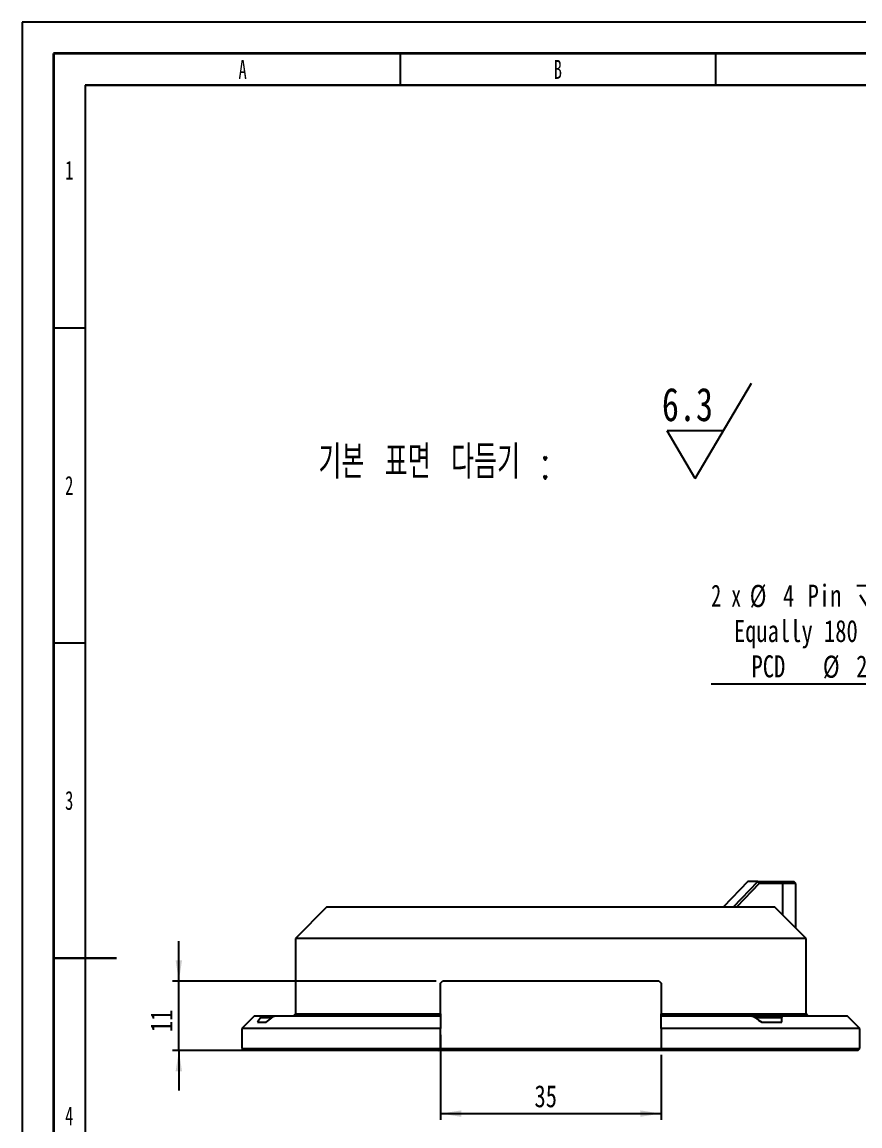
# Model space of a CAD drawing. Header units: millimetres. Extents: x 0 to 420, y 1 to 298.
# Drawn here: x 0 to 132.9, y 122.9 to 298 of the extents above; entities that cross this region are included whole.
import ezdxf

# ---------------------------------------------------------------- set-up
doc = ezdxf.new("R2010")
doc.units = ezdxf.units.MM
for name, color, linetype in [('SLD-0', 179, 'Continuous'), ('가는실선', 7, 'Continuous'), ('치수선', 104, 'Continuous')]:
    doc.layers.add(name, color=color, linetype=linetype)
doc.layers.add('도면층1', color=4, linetype='Continuous', lineweight=35)
doc.layers.add('도면층2', color=3, linetype='Continuous', lineweight=25)
doc.styles.add('SLDTEXTSTYLE0', font='TXT', dxfattribs={"width": 0.681818, "bigfont": 'bigfont'})
doc.styles.add('SLDTEXTSTYLE1', font='TXT', dxfattribs={"width": 0.75})
doc.styles.add('SLDTEXTSTYLE12', font='TXT', dxfattribs={"width": 0.666667})
doc.styles.add('SLDTEXTSTYLE8', font='TXT', dxfattribs={"width": 0.638186})
doc.dimstyles.new('SLDDIMSTYLE0', dxfattribs={"dimtxt": 3.5, "dimasz": 3.302, "dimexe": 0, "dimexo": 0.0625, "dimgap": 0.875, "dimtad": 1, "dimdec": 3, "dimrnd": 1e-09, "dimzin": 12, "dimdsep": 46, "dimtxsty": 'SLDTEXTSTYLE1', "dimsah": 1, "dimcen": 0.09, "dimadec": 0, "dimazin": 3, "dimtfac": 1, "dimtdec": 3, "dimtmove": 0, "dimatfit": 0, "dimfxl": 1, "dimfrac": 2, "dimtolj": 1, "dimtzin": 12, "dimarcsym": 0})
doc.dimstyles.new('SLDDIMSTYLE4', dxfattribs={"dimtxt": 3.5, "dimasz": 3.302, "dimexe": 0, "dimexo": 0.0625, "dimgap": 0.875, "dimtad": 0, "dimtih": 1, "dimtoh": 1, "dimdec": 3, "dimrnd": 1e-09, "dimzin": 12, "dimdsep": 46, "dimtxsty": 'SLDTEXTSTYLE1', "dimblk1": 'NONE', "dimsah": 1, "dimcen": 0, "dimadec": 0, "dimazin": 3, "dimtfac": 1, "dimtdec": 3, "dimtmove": 0, "dimatfit": 3, "dimldrblk": 'NONE', "dimfxl": 1, "dimfrac": 2, "dimtolj": 1, "dimtzin": 12, "dimarcsym": 0})
doc.dimstyles.new('SLDDIMSTYLE5', dxfattribs={"dimtxt": 3.5, "dimasz": 3.302, "dimexe": 0, "dimexo": 0.0625, "dimgap": 0.875, "dimtad": 1, "dimdec": 3, "dimrnd": 1e-09, "dimzin": 12, "dimdsep": 46, "dimtxsty": 'SLDTEXTSTYLE1', "dimsah": 1, "dimcen": 0.09, "dimadec": 0, "dimazin": 3, "dimtfac": 1, "dimtdec": 3, "dimtofl": 0, "dimtmove": 0, "dimatfit": 3, "dimfxl": 1, "dimfrac": 2, "dimtolj": 1, "dimtzin": 12, "dimarcsym": 0})

# ---------------------------------------------------------------- blocks, each defined once
blk = doc.blocks.new('SW_NOTE_0')
at = {"layer": '가는실선', "color": 0}
for p, q in [((59.78, 1.56), (68.7, 16.68)), ((59.78, 1.56), (55.32, 9.12)), ((64.24, 9.12), (55.32, 9.12))]:
    blk.add_line(p, q, dxfattribs=at)
at = {"layer": '가는실선', "color": 0, "attachment_point": 1}
for s, insert, char_height, style in [('6.3', (54.49, 15.94), 5.292, 'SLDTEXTSTYLE1'), ('기본 표면 다듬기 :', (0, 6.82), 5.2917, 'SLDTEXTSTYLE0')]:
    blk.add_mtext(s, dxfattribs=dict(at, insert=insert, char_height=char_height, style=style))
blk = doc.blocks.new('SW_SYMBOL_HOLE_DEPTH')
at = {"layer": '치수선', "color": 0}
for p, q in [((0, 875), (800, 875)), ((400, 875), (400, 75)), ((100, 555), (400, 75)), ((700, 555), (400, 75))]:
    blk.add_line(p, q, dxfattribs=at)
blk = doc.blocks.new('_D_9')
at = {"layer": '치수선', "transparency": 16777216}
for p, q in [((190.95, 211), (187.23, 209.52)), ((187.23, 209.52), (145.47, 192.98)), ((145.47, 192.98), (109.31, 192.98))]:
    blk.add_line(p, q, dxfattribs=at)
blk.add_solid([(187.23, 209.52), (183.98, 208.78), (184.35, 207.84)], dxfattribs=at)
at = {"layer": '치수선', "transparency": 16777216, "xscale": 0.004470703125, "yscale": 0.004470703125, "zscale": 0.004470703125}
blk.add_blockref('SW_SYMBOL_HOLE_DEPTH', (132.42, 204.68), dxfattribs=at)
at = {"layer": '치수선', "transparency": 16777216, "char_height": 3.5, "attachment_point": 1}
for s, insert, style in [('2 x', (109.31, 208.76), 'SLDTEXTSTYLE12'), ('%%c', (115.43, 208.71), 'SLDTEXTSTYLE1'), ('4', (120.71, 208.76), 'SLDTEXTSTYLE1'), ('Pin', (124.61, 208.76), 'SLDTEXTSTYLE1'), ('4.5', (137.42, 208.76), 'SLDTEXTSTYLE1'), ('Equally 180', (112.92, 203.15), 'SLDTEXTSTYLE1'), ('%%d', (138.05, 203.1), 'SLDTEXTSTYLE1'), ('PCD', (115.71, 197.54), 'SLDTEXTSTYLE1'), ('%%c', (127.03, 197.49), 'SLDTEXTSTYLE1'), ('24', (132.31, 197.54), 'SLDTEXTSTYLE1')]:
    blk.add_mtext(s, dxfattribs=dict(at, insert=insert, style=style))
blk = doc.blocks.new('_None')
blk = doc.blocks.new('_D_11')
at = {"layer": '치수선', "transparency": 16777216}
for p, q in [((24.87, 145.84), (24.87, 152.19)), ((65.67, 145.84), (23.87, 145.84)), ((24.87, 134.84), (24.87, 145.84)), ((46.07, 134.84), (23.87, 134.84)), ((24.87, 134.84), (24.87, 128.49))]:
    blk.add_line(p, q, dxfattribs=at)
for points in [[(24.87, 145.84), (25.37, 149.14), (24.36, 149.14)], [(24.87, 134.84), (24.36, 131.54), (25.37, 131.54)]]:
    blk.add_solid(points, dxfattribs=at)
at = {"layer": '치수선', "transparency": 16777216, "insert": (20.36, 137.76), "char_height": 3.5, "attachment_point": 1, "rotation": 90, "style": 'SLDTEXTSTYLE1'}
blk.add_mtext('11', dxfattribs=at)
blk = doc.blocks.new('_D_12')
at = {"layer": '치수선', "transparency": 16777216}
for p, q in [((66.37, 137.34), (66.37, 123.84)), ((101.37, 134.14), (101.37, 123.84)), ((66.37, 124.84), (101.37, 124.84))]:
    blk.add_line(p, q, dxfattribs=at)
for points in [[(66.37, 124.84), (69.67, 124.33), (69.67, 125.35)], [(101.37, 124.84), (98.06, 125.35), (98.06, 124.33)]]:
    blk.add_solid(points, dxfattribs=at)
at = {"layer": '치수선', "transparency": 16777216, "insert": (81.28, 129.35), "char_height": 3.5, "attachment_point": 1, "style": 'SLDTEXTSTYLE1'}
blk.add_mtext('35', dxfattribs=at)

msp = doc.modelspace()

# ---------------------------------------------------------------- linework, layer by layer
at = {"color": 7, "linetype": 'Continuous', "lineweight": 25}
for p, q in [((115.11361, 161.64175), (111.28839, 157.64175)), ((112.86719, 157.64175), (116.69241, 161.64175)), ((116.89896, 161.34175), (113.36063, 157.64175)), ((116.69241, 161.64175), (115.11361, 161.64175)), ((116.89896, 161.34175), (116.69241, 161.64175)), ((116.69241, 161.64175), (120.51763, 161.64175)), ((120.60534, 161.34175), (116.89896, 161.34175)), ((120.60534, 161.34175), (120.51763, 161.64175)), ((120.51763, 161.64175), (122.42823, 161.64175)), ((122.72823, 161.34175), (120.60534, 161.34175)), ((120.60534, 161.34175), (120.60534, 156.40321)), ((122.72823, 161.34175), (122.42823, 161.64175)), ((122.72823, 154.28032), (122.72823, 161.34175)), ((48.3668, 157.64175), (43.3668, 152.64175)), ((48.3668, 157.64175), (119.3668, 157.64175)), ((124.3668, 152.64175), (119.3668, 157.64175)), ((43.3668, 152.64175), (43.3668, 140.64175)), ((124.3668, 152.64175), (43.3668, 152.64175)), ((124.3668, 140.64175), (124.3668, 152.64175)), ((66.3668, 145.54175), (66.6668, 145.84175)), ((66.3668, 140.64175), (66.3668, 145.54175)), ((101.0668, 145.84175), (66.6668, 145.84175)), ((101.0668, 145.84175), (101.3668, 145.54175)), ((101.3668, 145.54175), (101.3668, 140.64175)), ((36.8668, 140.34175), (34.8668, 138.34175)), ((36.8668, 140.34175), (38.00075, 140.34175)), ((38.00075, 140.34175), (40.10377, 140.34175)), ((40.10377, 140.34175), (66.3668, 140.34175)), ((43.3668, 140.64175), (43.0668, 140.34175)), ((43.3668, 140.64175), (66.3668, 140.64175)), ((101.3668, 140.64175), (124.3668, 140.64175)), ((101.3668, 140.34175), (115.68684, 140.34175)), ((115.67432, 140.34175), (120.59244, 140.34175)), ((120.59244, 140.34175), (130.8668, 140.34175)), ((124.6668, 140.34175), (124.3668, 140.64175)), ((132.8668, 138.34175), (130.8668, 140.34175)), ((34.8668, 138.34175), (34.8668, 135.14175)), ((66.3668, 138.34175), (34.8668, 138.34175)), ((37.33875, 139.34175), (38.69718, 139.34175)), ((39.61202, 140.04175), (37.83944, 140.04175)), ((66.3668, 135.14175), (66.3668, 138.34175)), ((132.8668, 138.34175), (101.3668, 138.34175)), ((101.3668, 138.34175), (101.3668, 135.14175)), ((120.45842, 140.04175), (116.31569, 140.04175)), ((117.34628, 139.34175), (120.515, 139.34175)), ((132.8668, 135.14175), (132.8668, 138.34175)), ((34.8668, 135.14175), (35.1668, 134.84175)), ((34.8668, 135.14175), (66.3668, 135.14175)), ((66.0668, 134.84175), (35.1668, 134.84175)), ((101.6668, 134.84175), (66.0668, 134.84175)), ((66.36634, 135.14175), (101.37976, 135.14175)), ((101.3668, 135.14175), (132.8668, 135.14175)), ((132.5668, 134.84175), (101.6668, 134.84175)), ((132.5668, 134.84175), (132.8668, 135.14175))]:
    msp.add_line(p, q, dxfattribs=at)
for points in [[(37.83944, 140.04175), (37.88498, 140.13604), (37.93922, 140.23637), (38.00075, 140.34175)], [(40.10377, 140.34175), (39.93665, 140.23637), (39.77321, 140.13604), (39.61415, 140.04175)], [(66.3668, 140.64175), (66.3668, 140.5418), (66.3668, 140.4418), (66.3668, 140.34175)], [(66.3668, 140.34175), (66.3668, 139.67624), (66.3668, 139.00953), (66.3668, 138.34175)], [(101.3668, 140.34175), (101.3668, 140.4418), (101.3668, 140.5418), (101.3668, 140.64175)], [(101.3668, 138.34175), (101.3668, 139.00954), (101.3668, 139.67626), (101.3668, 140.34175)], [(116.31866, 140.04175), (116.10803, 140.13604), (115.89743, 140.23637), (115.68684, 140.34175)], [(120.59244, 140.34175), (120.55672, 140.23637), (120.51259, 140.13604), (120.45842, 140.04175)], [(37.83944, 140.04175), (37.64074, 139.78771), (37.47053, 139.55264), (37.33875, 139.34175)], [(38.69718, 139.34175), (38.99726, 139.55379), (39.30368, 139.78896), (39.61415, 140.04175)], [(116.31866, 140.04175), (116.64611, 139.78771), (116.98737, 139.55264), (117.34628, 139.34175)], [(120.515, 139.34175), (120.54504, 139.55379), (120.52124, 139.78896), (120.45842, 140.04175)], [(66.0668, 134.84175), (66.16655, 134.9415), (66.26655, 135.0415), (66.3668, 135.14175)], [(101.3668, 135.14175), (101.46705, 135.0415), (101.56705, 134.9415), (101.6668, 134.84175)]]:
    msp.add_open_spline(points, degree=3, dxfattribs=at)
at = {"layer": 'SLD-0', "color": 7}
for p, q in [((420, 298), (0, 298)), ((0, 298), (0, 1))]:
    msp.add_line(p, q, dxfattribs=at)
at = {"layer": '도면층1', "color": 7}
for p, q in [((415, 293), (5, 293)), ((5, 293), (5, 6))]:
    msp.add_line(p, q, dxfattribs=at)
at = {"layer": '도면층2', "color": 7}
for p, q in [((60, 293), (60, 288)), ((110, 293), (110, 288)), ((410, 288), (10, 288)), ((10, 288), (10, 11)), ((10, 288), (210, 288)), ((10, 288), (10, 149.5)), ((5, 249.5), (10, 249.5)), ((5, 199.5), (10, 199.5)), ((15, 149.5), (5, 149.5)), ((5, 149.5), (10, 149.5)), ((10, 149.5), (15, 149.5))]:
    msp.add_line(p, q, dxfattribs=at)

# ---------------------------------------------------------------- block references
at = {"layer": '가는실선'}
msp.add_blockref('SW_NOTE_0', (47.00467, 224.05137), dxfattribs=at)

# ---------------------------------------------------------------- texts
at = {"layer": '도면층2', "color": 7, "char_height": 3, "attachment_point": 2, "style": 'SLDTEXTSTYLE8'}
for s, insert in [('A', (34.98602, 291.9922)), ('B', (84.98602, 291.9922)), ('1', (7.47838, 275.9982)), ('2', (7.47838, 225.9982)), ('3', (7.47838, 176.0237)), ('4', (7.47838, 125.9922))]:
    msp.add_mtext(s, dxfattribs=dict(at, insert=insert))

# ---------------------------------------------------------------- dimensions: what is measured, and where the dimension line sits
at = {"layer": '치수선'}
dim = msp.add_diameter_dim_2p(p1=(190.9529, 210.99714), p2=(187.23416, 209.52372), text='2 x<> Pin {\\fGDT;x}4.5\\PEqually 180%%d\\PPCD %%c24', dimstyle='SLDDIMSTYLE4', dxfattribs=at)
dim.commit()
dim.dimension.update_dxf_attribs({"geometry": '_D_9', "text_midpoint": (126.59613, 201.3912), "dimtype": 163})
dim = msp.add_linear_dim(base=(24.8668, 145.84175), p1=(47.0668, 134.84175), p2=(66.6668, 145.84175), angle=90, dimstyle='SLDDIMSTYLE0', dxfattribs=at)
dim.commit()
dim.dimension.update_dxf_attribs({"geometry": '_D_11', "text_midpoint": (24.8668, 140.34175), "dimtype": 160})
dim = msp.add_linear_dim(base=(101.3668, 124.84175), p1=(66.3668, 138.34175), p2=(101.3668, 135.14175), dimstyle='SLDDIMSTYLE5', dxfattribs=at)
dim.commit()
dim.dimension.update_dxf_attribs({"geometry": '_D_12', "text_midpoint": (83.8668, 124.84175), "dimtype": 160})

doc.saveas('drawing.dxf')
